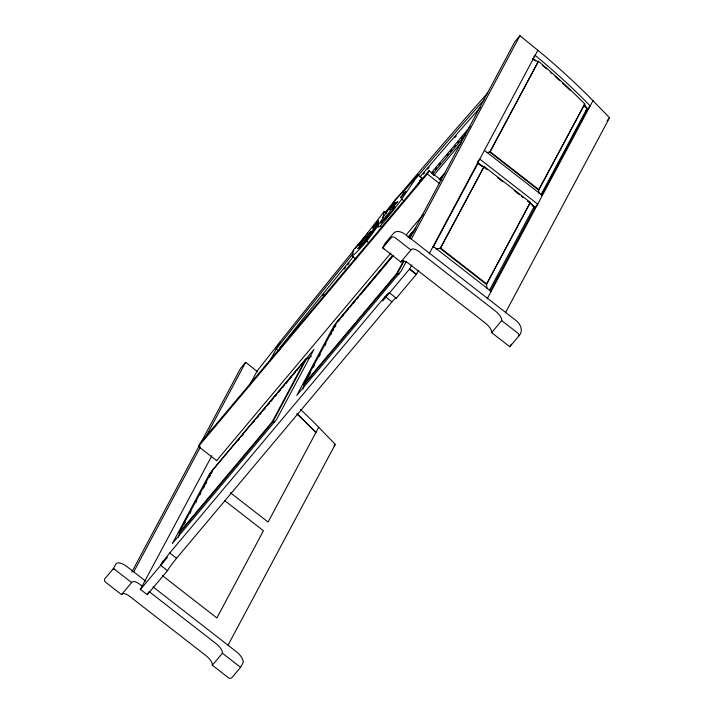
<?xml version="1.0" encoding="UTF-8"?>
<svg xmlns="http://www.w3.org/2000/svg" width="714" height="714" viewBox="0 0 714 714"><rect width="100%" height="100%" fill="white"/><g stroke="black" fill="none" stroke-linecap="round" stroke-linejoin="round"><path stroke-width="1.07" d="M355.929 258.977L352.145 256.031L353.359 249.918A55.585 4.471 -52.1 0 0 365.88 235.093L384.15 211.567L386.426 213.325M382.865 218.047L384.15 211.567M178.42 537.151L179.509 533.046L272.65 422.144L306.083 359.535L311.384 356.215M302.932 388.889L304.03 384.775L397.171 273.873L403.963 261.154M152.948 586.819L236.164 651.543A11.54 4.864 40 0 1 242.912 662.976L240.573 667.34L232.095 677.434A2.767 2.499 28.1 0 1 228.302 677.666L212.326 665.234A10.362 4.364 40 0 0 206.034 655.702L129.645 596.288A8.104 3.418 40 0 0 121.523 594.61L105.547 582.178A2.767 2.499 28.1 0 1 104.985 578.563L113.464 568.469L115.793 564.096A11.54 4.864 40 0 1 127.208 566.791L145.656 581.142M216.788 460.762L198.447 446.5L200.197 443.224L429.043 170.735L441.27 180.24M131.849 571.985L240.609 368.299L245.661 362.293A337.999 142.416 40 0 1 257.62 371.851M133.741 571.878L200.473 446.91M205.73 437.075L245.661 362.293M211.888 455.702L140.158 589.826M249.159 385.89L257.04 371.137L281.423 340.176A608.962 48.945 -52.1 0 1 353.948 250.159M416.521 274.149L396.324 298.193A17.645 1.419 -52.1 0 0 391.924 301.843L176.572 558.268A12.691 1.017 -52.1 0 0 167.513 570.647L160.704 565.354L163.033 560.981M269.91 360.811L279.879 342.14M179.509 533.046L179.089 532.715L212.513 470.107L305.654 359.204L306.083 359.535L304.646 361.239M184.212 524.246L185.256 522.282M189.96 513.482L191.004 511.527M195.707 502.718L196.752 500.764M199.884 494.891L200.929 492.937M203.535 488.046L204.588 486.091M205.632 484.137L206.676 482.173M209.282 477.282L210.327 475.328M211.371 473.373L212.415 471.418M167.433 557.339L140.48 589.425L147.289 594.726L148.869 591.772M279.147 350.324L281.762 345.433L282.387 345.924M179.089 532.715L272.221 421.804L305.654 359.204M304.03 384.775L303.602 384.444L337.035 321.836L392.914 255.3M307.689 377.929L310.295 373.038M313.428 367.166L314.472 365.211M319.176 356.411L320.22 354.456M324.924 345.647L325.968 343.693M330.671 334.884L331.715 332.929M332.76 330.975L333.804 329.02M334.848 327.066L335.892 325.102M382.695 247.892L391.174 237.789A2.767 2.499 28.1 0 1 394.967 237.566L410.943 249.989A8.104 3.418 40 0 1 419.056 251.667L495.445 311.081A10.362 4.364 40 0 1 501.737 320.613L517.721 333.045A2.767 2.499 28.1 0 1 518.284 336.66L509.805 346.763L491.643 332.635A10.362 4.364 40 0 0 485.35 323.103L408.961 263.689A8.104 3.418 40 0 0 400.849 262.011L382.695 247.892L385.024 243.519A11.54 4.864 40 0 1 385.935 242.635M198.447 446.5L427.293 174.011L429.043 170.735M409.8 238.512L514.883 41.707L519.935 35.7L543.684 55.067A337.999 142.416 40 0 1 588.684 96.274L609.551 117.765L505.441 312.75M411.175 239.386L519.935 35.7M303.602 384.444L396.743 273.542L403.535 260.824M406.409 261.262L401.152 271.097L296.828 395.324L334.134 325.459L358.428 296.533M318.739 427.204L268.089 522.059L230.319 492.687M411.808 264.921L409.693 268.892L382.784 300.906M418.618 270.213L416.503 274.185L409.711 268.848L409.408 269.214L416.217 274.515M429.168 253.809L537.883 50.212M432.925 247.624L477.952 163.283L487.251 169.62M486.725 152.734L490.134 151.734L538.427 61.279A289.67 122.049 40 0 1 583.392 102.584L584.757 103.976L538.651 190.102L538.972 193.378M228.025 645.215L335.277 444.358L314.41 422.858A337.999 142.416 40 0 0 300.585 409.515M436.04 249.025L440.574 248.035L484.128 166.469L530.332 202.41L486.412 284.413L487.162 288.786M530.332 202.41L486.412 284.413L440.208 248.472L484.128 166.469M584.757 103.976L538.651 190.102L489.813 152.118L538.427 61.279M489.483 290.223L533.992 206.873L529.966 202.847M540.962 194.806L586.953 108.68L584.436 104.351M490.197 291.437L535.197 207.158L530.136 203.222M541.408 195.529L587.649 108.93A295.328 124.432 40 0 0 584.061 105.27M487.144 298.88L593.013 100.612M509.805 346.763L511.206 344.139M518.48 336.401C524.183 331.019 520.381 323.281 514.972 319.702L406.105 235.022M382.99 217.618L395.324 199.411L404.026 191.156L418.083 175.001L421.974 178.027L415.914 186.979M381.999 227.177L380.446 225.963A43.152 3.472 -52.1 0 0 401.705 199.179L418.083 175.001M365.97 237.137L366.55 236.307M373.038 229.132L373.404 228.623M419.386 181.133L421.974 178.027M431.443 172.788L470.178 126.655M431.747 173.529L433.175 171.824M435.326 169.263L436.763 167.558M438.905 164.996L440.342 163.292M446.794 155.607L448.222 153.903M450.373 151.341L451.801 149.637M453.952 147.075L455.389 145.37M457.54 142.809L458.968 141.104M461.119 138.543L463.27 135.99M464.707 134.277L466.849 131.724M432.532 174.171L465.528 134.884M433.568 175.626L461.503 142.363M533.867 56.87L535.134 55.362L541.042 60.262A290.562 122.424 40 0 1 586.024 101.674L590.175 105.922L585.757 111.179M385.408 243.01L393.887 232.916C397.073 229.846 401.982 232.112 405.034 234.237M439.342 179.473L444.358 173.493M439.164 179.973L444.893 173.154M216.61 460.628L390.933 253.051M405.998 235.12L423.215 214.619M407.962 237.378L415.843 227.998M359.856 294.828L392.727 255.692M408.444 236.968L414.879 229.31M238.021 440.583L239.449 438.869M241.6 436.316L243.037 434.603M253.059 422.661L254.496 420.957M256.647 418.395L258.075 416.69M260.226 414.129L261.663 412.424M263.814 409.863L265.242 408.158M267.393 405.597L269.544 403.044M270.972 401.339L273.123 398.778M275.274 396.216L276.711 394.512M278.853 391.95L280.29 390.246M282.441 387.684L284.591 385.123M286.019 383.418L288.17 380.857M289.598 379.152L291.749 376.59M293.186 374.886L295.337 372.333M296.765 370.62L298.916 368.067M301.067 365.506L303.218 362.944M338.177 321.318L340.328 318.756M341.756 317.052L343.907 314.49M345.335 312.786L348.209 309.376M349.637 307.672L351.788 305.11M353.225 303.405L355.367 300.844M356.804 299.139L358.955 296.578M360.383 294.873L393.343 255.63M409.104 236.861L414.12 230.89M477.871 161.319L479.13 159.82M121.523 594.61L131.626 582.588A8.104 3.418 40 0 1 139.739 584.266L142.372 586.31M400.849 262.011L410.943 249.989M160.704 565.354A12.691 1.017 -52.1 0 1 169.771 552.966L385.114 296.542A17.645 1.419 -52.1 0 1 389.514 292.892L396.324 298.193M147.289 594.726L167.513 570.647M334.009 445.857L335.277 444.358M607.025 120.773L609.551 117.765M533.938 208.667L537.722 204.15L479.763 159.07M212.326 665.234L222.42 653.212A10.362 4.364 40 0 0 216.128 643.68L149.396 591.781M491.643 332.635L501.737 320.613M392.022 209.086L389.38 212.129A14.209 1.142 -52.1 0 0 383.454 219.671L380.928 223.187L392.557 210.728L394.655 207.319A11.424 0.919 -52.1 0 0 394.458 206.712L392.022 209.086L393.575 210.3M399.313 273.89L396.743 273.542M274.801 422.152L272.221 421.804M490.134 151.734L538.972 189.728M484.395 150.386L542.363 195.466M497.712 177.75L502.942 181.82M514.276 190.638L519.506 194.708M521.247 196.064L522.996 197.421M477.238 162.078L484.181 167.478M527.584 201.232L529.324 202.589M477.952 163.283L481.414 165.978M532.349 205.596L533.992 206.873M427.293 174.011L439.521 183.516M401.705 199.17L404.044 200.991M440.574 248.035L486.778 283.976M433.193 246.285L491.152 291.374M368.959 242.912L366.693 241.145A38.975 3.133 -52.1 0 0 382.891 218.02M385.114 296.542L391.924 301.843M280.245 348.637L279.62 348.155L303.611 318.033A600.733 48.284 -52.1 0 1 353.296 256.745M278.746 351.029L276.193 349.048L277.737 347.084A608.962 48.945 -52.1 0 1 353.064 253.648M224.803 500.684L263.448 530.743L216.877 617.967L162.426 575.609M169.771 552.966L176.572 558.268M113.464 568.469L131.626 582.588M222.42 653.212L240.573 667.34M538.07 61.627L533.037 59.137L534.715 60.529M584.989 106.681L586.953 108.68M112.482 569.638A1.687 1.526 28.1 0 1 114.793 569.495M296.819 413.709A295.328 124.432 40 0 1 315.9 432.505L311.75 428.266A290.562 122.424 40 0 0 297.283 414.111M384.016 248.918A1.687 1.526 28.1 0 1 383.677 246.714M542.765 65.599A289.67 122.049 40 0 1 546.647 68.946M550.503 72.31A289.67 122.049 40 0 1 552.038 73.667M555.09 76.389A289.67 122.049 40 0 1 559.642 80.504M562.65 83.27A289.67 122.049 40 0 1 570.067 90.232M532.608 58.37A295.328 124.432 40 0 1 535.83 61.038M322.683 295.605A600.733 48.284 -52.1 0 1 324.04 293.918M344.166 269.16A600.733 48.284 -52.1 0 1 345.558 267.455M347.638 264.912A600.733 48.284 -52.1 0 1 349.021 263.216M423.357 174.145A600.733 48.284 -52.1 0 1 424.785 172.476M427.624 169.156A600.733 48.284 -52.1 0 1 429.034 167.495M454.818 137.623A600.733 48.284 -52.1 0 1 456.264 135.963M419.886 177.001A600.733 48.284 -52.1 0 1 480.335 107.421M380.437 225.972A43.152 3.472 -52.1 0 1 377.956 226.873M378.117 225.919A43.152 3.472 -52.1 0 1 378.375 225.205M366.701 241.127A47.963 3.856 -52.1 0 1 352.136 256.049M355.349 248.445A608.962 48.945 -52.1 0 1 361.65 240.779M363.042 239.083A608.962 48.945 -52.1 0 1 365.14 236.548M366.532 234.852A608.962 48.945 -52.1 0 1 367.924 233.166M374.163 225.615A608.962 48.945 -52.1 0 1 376.93 222.277M385.426 212.058A608.962 48.945 -52.1 0 1 487.778 92.9M416.414 177.724A608.962 48.945 -52.1 0 1 484.092 99.799M395.27 202.357L389.451 209.827L393.057 205.096A7.934 0.634 -52.1 0 0 395.27 202.357M358.883 245.304L359.802 244.741A7.185 0.58 -52.1 0 1 361.668 242.162L364.559 238.297L358.883 245.304M378.518 220.858L377.295 222.964A7.774 0.625 -52.1 0 0 373.966 226.766L372.86 228.168L378.518 220.858M378.447 222.92L378.001 224.062A15.333 1.232 -52.1 0 1 373.841 230.417L365.889 240.672A18.332 1.473 -52.1 0 1 358.963 248.222L357.75 248.695A36.717 2.954 -52.1 0 0 367.951 236.539L378.447 222.92M392.548 207.578L397.636 201.571L392.548 207.578M365.497 238.28L365.354 238.619A6.497 0.527 -52.1 0 0 367.558 236.147L371.182 231.193L365.497 238.28M400.831 197.278L400.697 197.858L405.82 191.575L404.552 192.816A6.81 0.544 -52.1 0 1 404.392 192.459L400.831 197.278M209.613 473.73L172.315 543.586L276.639 419.368L313.946 349.503L209.613 473.73"/></g></svg>
